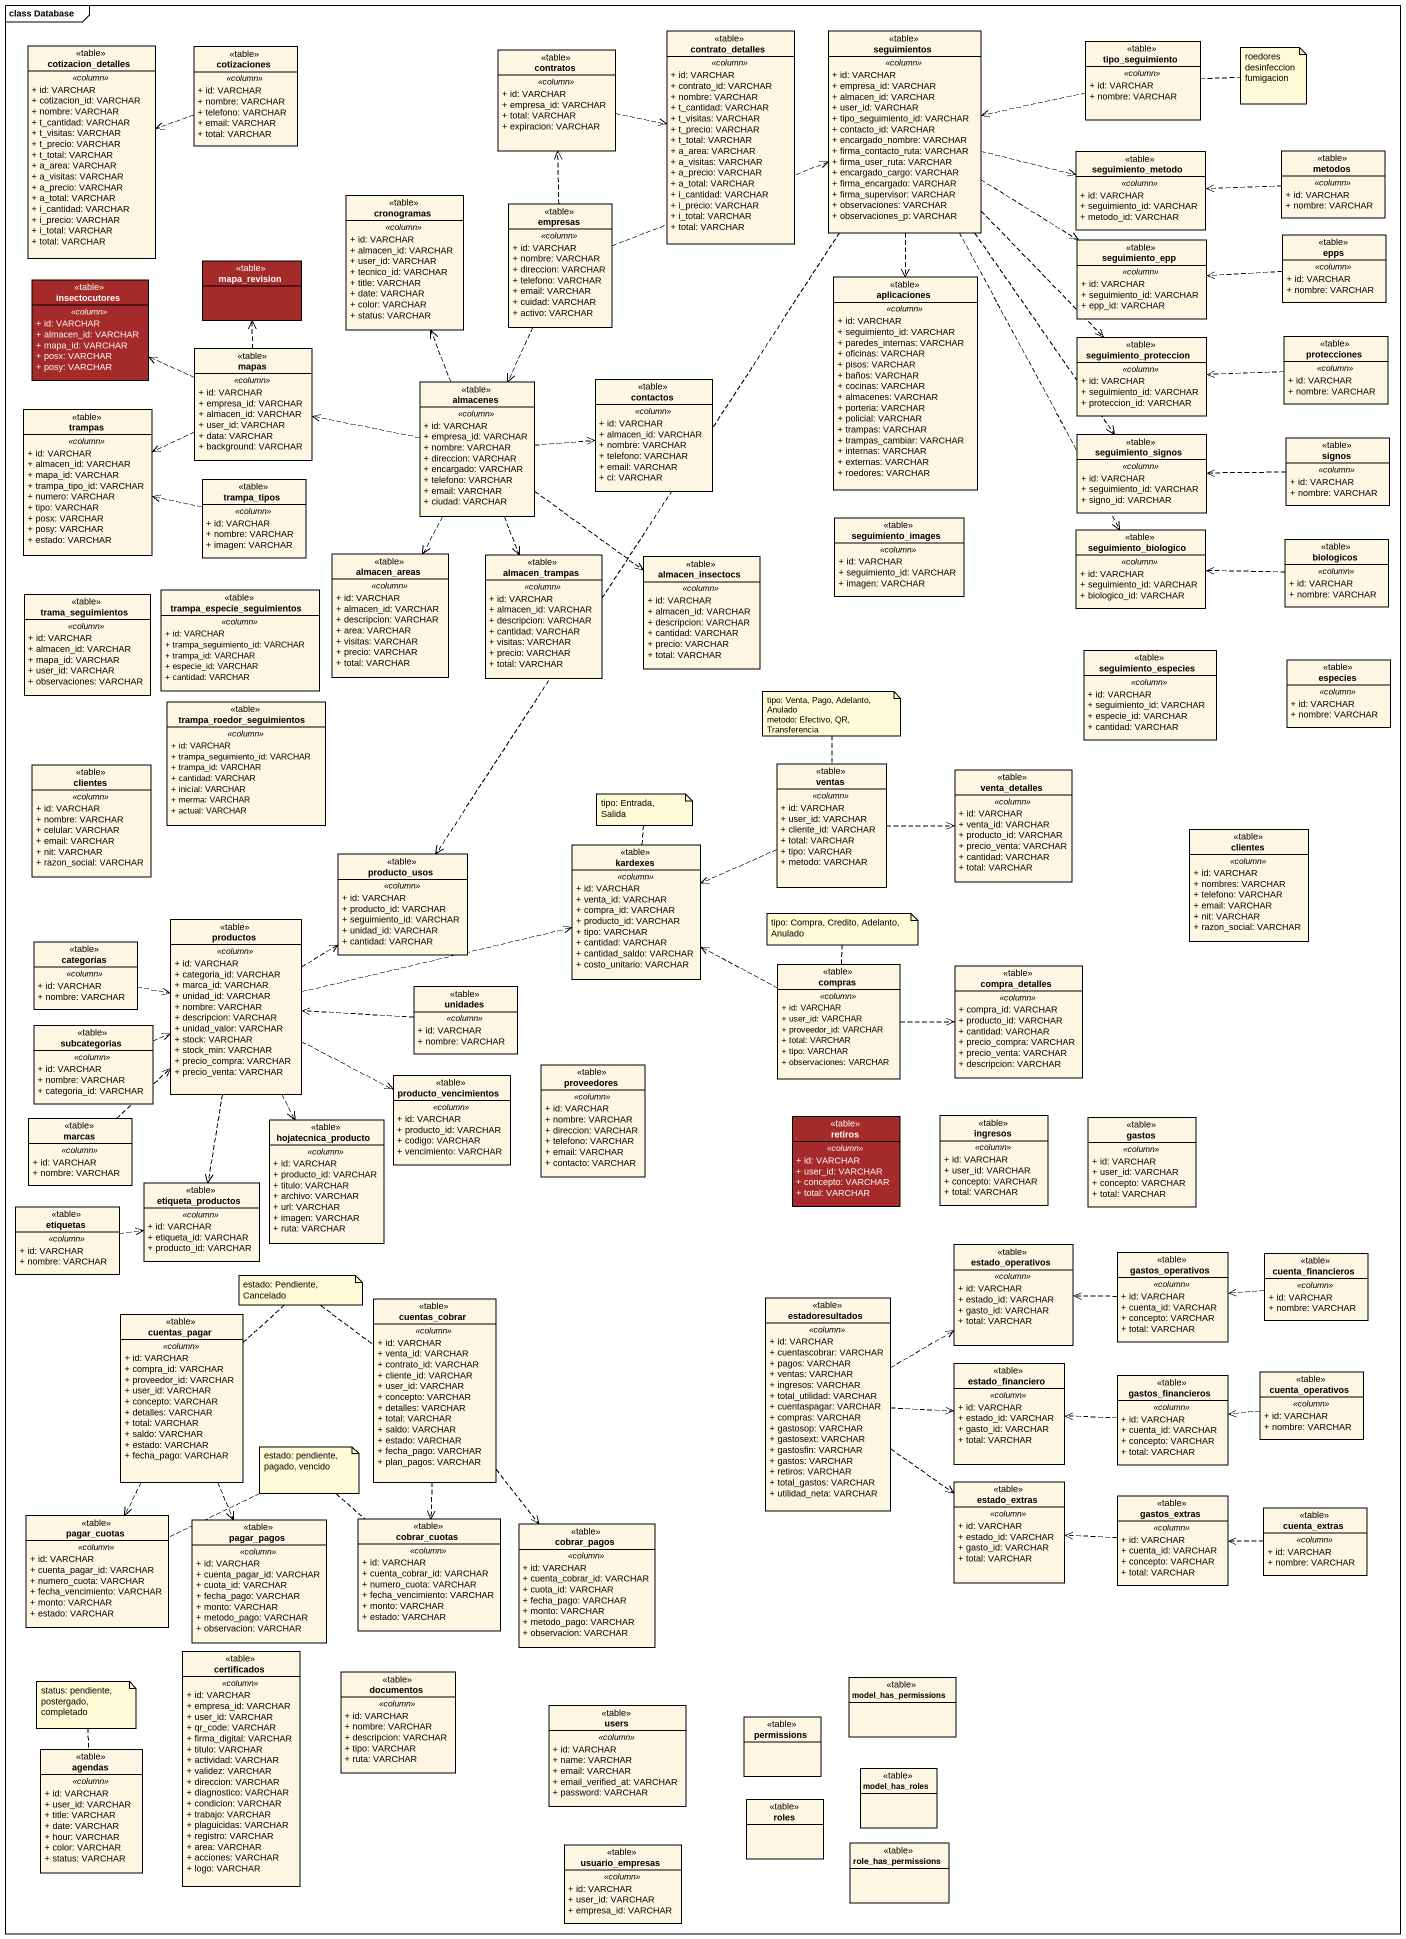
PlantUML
@startuml
mainframe class Database
hide circle
hide empty members
skinparam classAttributeIconSize 0
class contrato_detalles <<table>> {
  .. <<column>> ..
  + id: VARCHAR
  + contrato_id: VARCHAR
  + nombre: VARCHAR
  + t_cantidad: VARCHAR
  + t_visitas: VARCHAR
  + t_precio: VARCHAR
  + t_total: VARCHAR
  + a_area: VARCHAR
  + a_visitas: VARCHAR
  + a_precio: VARCHAR
  + a_total: VARCHAR
  + i_cantidad: VARCHAR
  + i_precio: VARCHAR
  + i_total: VARCHAR
  + total: VARCHAR
}
class seguimientos <<table>> {
  .. <<column>> ..
  + id: VARCHAR
  + empresa_id: VARCHAR
  + almacen_id: VARCHAR
  + user_id: VARCHAR
  + tipo_seguimiento_id: VARCHAR
  + contacto_id: VARCHAR
  + encargado_nombre: VARCHAR
  + firma_contacto_ruta: VARCHAR
  + firma_user_ruta: VARCHAR
  + encargado_cargo: VARCHAR
  + firma_encargado: VARCHAR
  + firma_supervisor: VARCHAR
  + observaciones: VARCHAR
  + observaciones_p: VARCHAR
}
class cotizacion_detalles <<table>> {
  .. <<column>> ..
  + id: VARCHAR
  + cotizacion_id: VARCHAR
  + nombre: VARCHAR
  + t_cantidad: VARCHAR
  + t_visitas: VARCHAR
  + t_precio: VARCHAR
  + t_total: VARCHAR
  + a_area: VARCHAR
  + a_visitas: VARCHAR
  + a_precio: VARCHAR
  + a_total: VARCHAR
  + i_cantidad: VARCHAR
  + i_precio: VARCHAR
  + i_total: VARCHAR
  + total: VARCHAR
}
class cotizaciones <<table>> {
  .. <<column>> ..
  + id: VARCHAR
  + nombre: VARCHAR
  + telefono: VARCHAR
  + email: VARCHAR
  + total: VARCHAR
}
class contratos <<table>> {
  .. <<column>> ..
  + id: VARCHAR
  + empresa_id: VARCHAR
  + total: VARCHAR
  + expiracion: VARCHAR
}
class tipo_seguimiento <<table>> {
  .. <<column>> ..
  + id: VARCHAR
  + nombre: VARCHAR
}
class seguimiento_metodo <<table>> {
  .. <<column>> ..
  + id: VARCHAR
  + seguimiento_id: VARCHAR
  + metodo_id: VARCHAR
}
class metodos <<table>> {
  .. <<column>> ..
  + id: VARCHAR
  + nombre: VARCHAR
}
class cronogramas <<table>> {
  .. <<column>> ..
  + id: VARCHAR
  + almacen_id: VARCHAR
  + user_id: VARCHAR
  + tecnico_id: VARCHAR
  + title: VARCHAR
  + date: VARCHAR
  + color: VARCHAR
  + status: VARCHAR
}
class empresas <<table>> {
  .. <<column>> ..
  + id: VARCHAR
  + nombre: VARCHAR
  + direccion: VARCHAR
  + telefono: VARCHAR
  + email: VARCHAR
  + cuidad: VARCHAR
  + activo: VARCHAR
}
class mapa_revision <<table>> #A52A2A
class seguimiento_epp <<table>> {
  .. <<column>> ..
  + id: VARCHAR
  + seguimiento_id: VARCHAR
  + epp_id: VARCHAR
}
class epps <<table>> {
  .. <<column>> ..
  + id: VARCHAR
  + nombre: VARCHAR
}
class insectocutores <<table>> #A52A2A {
  .. <<column>> ..
  + id: VARCHAR
  + almacen_id: VARCHAR
  + mapa_id: VARCHAR
  + posx: VARCHAR
  + posy: VARCHAR
}
class aplicaciones <<table>> {
  .. <<column>> ..
  + id: VARCHAR
  + seguimiento_id: VARCHAR
  + paredes_internas: VARCHAR
  + oficinas: VARCHAR
  + pisos: VARCHAR
  + baños: VARCHAR
  + cocinas: VARCHAR
  + almacenes: VARCHAR
  + porteria: VARCHAR
  + policial: VARCHAR
  + trampas: VARCHAR
  + trampas_cambiar: VARCHAR
  + internas: VARCHAR
  + externas: VARCHAR
  + roedores: VARCHAR
}
class seguimiento_proteccion <<table>> {
  .. <<column>> ..
  + id: VARCHAR
  + seguimiento_id: VARCHAR
  + proteccion_id: VARCHAR
}
class protecciones <<table>> {
  .. <<column>> ..
  + id: VARCHAR
  + nombre: VARCHAR
}
class mapas <<table>> {
  .. <<column>> ..
  + id: VARCHAR
  + empresa_id: VARCHAR
  + almacen_id: VARCHAR
  + user_id: VARCHAR
  + data: VARCHAR
  + background: VARCHAR
}
class almacenes <<table>> {
  .. <<column>> ..
  + id: VARCHAR
  + empresa_id: VARCHAR
  + nombre: VARCHAR
  + direccion: VARCHAR
  + encargado: VARCHAR
  + telefono: VARCHAR
  + email: VARCHAR
  + ciudad: VARCHAR
}
class contactos <<table>> {
  .. <<column>> ..
  + id: VARCHAR
  + almacen_id: VARCHAR
  + nombre: VARCHAR
  + telefono: VARCHAR
  + email: VARCHAR
  + ci: VARCHAR
}
class trampas <<table>> {
  .. <<column>> ..
  + id: VARCHAR
  + almacen_id: VARCHAR
  + mapa_id: VARCHAR
  + trampa_tipo_id: VARCHAR
  + numero: VARCHAR
  + tipo: VARCHAR
  + posx: VARCHAR
  + posy: VARCHAR
  + estado: VARCHAR
}
class seguimiento_signos <<table>> {
  .. <<column>> ..
  + id: VARCHAR
  + seguimiento_id: VARCHAR
  + signo_id: VARCHAR
}
class signos <<table>> {
  .. <<column>> ..
  + id: VARCHAR
  + nombre: VARCHAR
}
class trampa_tipos <<table>> {
  .. <<column>> ..
  + id: VARCHAR
  + nombre: VARCHAR
  + imagen: VARCHAR
}
class seguimiento_images <<table>> {
  .. <<column>> ..
  + id: VARCHAR
  + seguimiento_id: VARCHAR
  + imagen: VARCHAR
}
class seguimiento_biologico <<table>> {
  .. <<column>> ..
  + id: VARCHAR
  + seguimiento_id: VARCHAR
  + biologico_id: VARCHAR
}
class almacen_areas <<table>> {
  .. <<column>> ..
  + id: VARCHAR
  + almacen_id: VARCHAR
  + descripcion: VARCHAR
  + area: VARCHAR
  + visitas: VARCHAR
  + precio: VARCHAR
  + total: VARCHAR
}
class almacen_trampas <<table>> {
  .. <<column>> ..
  + id: VARCHAR
  + almacen_id: VARCHAR
  + descripcion: VARCHAR
  + cantidad: VARCHAR
  + visitas: VARCHAR
  + precio: VARCHAR
  + total: VARCHAR
}
class almacen_insectocs <<table>> {
  .. <<column>> ..
  + id: VARCHAR
  + almacen_id: VARCHAR
  + descripcion: VARCHAR
  + cantidad: VARCHAR
  + precio: VARCHAR
  + total: VARCHAR
}
class biologicos <<table>> {
  .. <<column>> ..
  + id: VARCHAR
  + nombre: VARCHAR
}
class trama_seguimientos <<table>> {
  .. <<column>> ..
  + id: VARCHAR
  + almacen_id: VARCHAR
  + mapa_id: VARCHAR
  + user_id: VARCHAR
  + observaciones: VARCHAR
}
class trampa_especie_seguimientos <<table>> {
  .. <<column>> ..
  + id: VARCHAR
  + trampa_seguimiento_id: VARCHAR
  + trampa_id: VARCHAR
  + especie_id: VARCHAR
  + cantidad: VARCHAR
}
class seguimiento_especies <<table>> {
  .. <<column>> ..
  + id: VARCHAR
  + seguimiento_id: VARCHAR
  + especie_id: VARCHAR
  + cantidad: VARCHAR
}
class especies <<table>> {
  .. <<column>> ..
  + id: VARCHAR
  + nombre: VARCHAR
}
class trampa_roedor_seguimientos <<table>> {
  .. <<column>> ..
  + id: VARCHAR
  + trampa_seguimiento_id: VARCHAR
  + trampa_id: VARCHAR
  + cantidad: VARCHAR
  + inicial: VARCHAR
  + merma: VARCHAR
  + actual: VARCHAR
}
class clientes <<table>> {
  .. <<column>> ..
  + id: VARCHAR
  + nombre: VARCHAR
  + celular: VARCHAR
  + email: VARCHAR
  + nit: VARCHAR
  + razon_social: VARCHAR
}
class ventas <<table>> {
  .. <<column>> ..
  + id: VARCHAR
  + user_id: VARCHAR
  + cliente_id: VARCHAR
  + total: VARCHAR
  + tipo: VARCHAR
  + metodo: VARCHAR
}
class venta_detalles <<table>> {
  .. <<column>> ..
  + id: VARCHAR
  + venta_id: VARCHAR
  + producto_id: VARCHAR
  + precio_venta: VARCHAR
  + cantidad: VARCHAR
  + total: VARCHAR
}
class kardexes <<table>> {
  .. <<column>> ..
  + id: VARCHAR
  + venta_id: VARCHAR
  + compra_id: VARCHAR
  + producto_id: VARCHAR
  + tipo: VARCHAR
  + cantidad: VARCHAR
  + cantidad_saldo: VARCHAR
  + costo_unitario: VARCHAR
}
class "clientes" as clientes_2 <<table>> {
  .. <<column>> ..
  + id: VARCHAR
  + nombres: VARCHAR
  + telefono: VARCHAR
  + email: VARCHAR
  + nit: VARCHAR
  + razon_social: VARCHAR
}
class producto_usos <<table>> {
  .. <<column>> ..
  + id: VARCHAR
  + producto_id: VARCHAR
  + seguimiento_id: VARCHAR
  + unidad_id: VARCHAR
  + cantidad: VARCHAR
}
class productos <<table>> {
  .. <<column>> ..
  + id: VARCHAR
  + categoria_id: VARCHAR
  + marca_id: VARCHAR
  + unidad_id: VARCHAR
  + nombre: VARCHAR
  + descripcion: VARCHAR
  + unidad_valor: VARCHAR
  + stock: VARCHAR
  + stock_min: VARCHAR
  + precio_compra: VARCHAR
  + precio_venta: VARCHAR
}
class categorias <<table>> {
  .. <<column>> ..
  + id: VARCHAR
  + nombre: VARCHAR
}
class compras <<table>> {
  .. <<column>> ..
  + id: VARCHAR
  + user_id: VARCHAR
  + proveedor_id: VARCHAR
  + total: VARCHAR
  + tipo: VARCHAR
  + observaciones: VARCHAR
}
class unidades <<table>> {
  .. <<column>> ..
  + id: VARCHAR
  + nombre: VARCHAR
}
class compra_detalles <<table>> {
  .. <<column>> ..
  + compra_id: VARCHAR
  + producto_id: VARCHAR
  + cantidad: VARCHAR
  + precio_compra: VARCHAR
  + precio_venta: VARCHAR
  + descripcion: VARCHAR
}
class subcategorias <<table>> {
  .. <<column>> ..
  + id: VARCHAR
  + nombre: VARCHAR
  + categoria_id: VARCHAR
}
class producto_vencimientos <<table>> {
  .. <<column>> ..
  + id: VARCHAR
  + producto_id: VARCHAR
  + codigo: VARCHAR
  + vencimiento: VARCHAR
}
class proveedores <<table>> {
  .. <<column>> ..
  + id: VARCHAR
  + nombre: VARCHAR
  + direccion: VARCHAR
  + telefono: VARCHAR
  + email: VARCHAR
  + contacto: VARCHAR
}
class marcas <<table>> {
  .. <<column>> ..
  + id: VARCHAR
  + nombre: VARCHAR
}
class retiros <<table>> #A52A2A {
  .. <<column>> ..
  + id: VARCHAR
  + user_id: VARCHAR
  + concepto: VARCHAR
  + total: VARCHAR
}
class ingresos <<table>> {
  .. <<column>> ..
  + id: VARCHAR
  + user_id: VARCHAR
  + concepto: VARCHAR
  + total: VARCHAR
}
class gastos <<table>> {
  .. <<column>> ..
  + id: VARCHAR
  + user_id: VARCHAR
  + concepto: VARCHAR
  + total: VARCHAR
}
class hojatecnica_producto <<table>> {
  .. <<column>> ..
  + id: VARCHAR
  + producto_id: VARCHAR
  + titulo: VARCHAR
  + archivo: VARCHAR
  + url: VARCHAR
  + imagen: VARCHAR
  + ruta: VARCHAR
}
class etiqueta_productos <<table>> {
  .. <<column>> ..
  + id: VARCHAR
  + etiqueta_id: VARCHAR
  + producto_id: VARCHAR
}
class etiquetas <<table>> {
  .. <<column>> ..
  + id: VARCHAR
  + nombre: VARCHAR
}
class estado_operativos <<table>> {
  .. <<column>> ..
  + id: VARCHAR
  + estado_id: VARCHAR
  + gasto_id: VARCHAR
  + total: VARCHAR
}
class gastos_operativos <<table>> {
  .. <<column>> ..
  + id: VARCHAR
  + cuenta_id: VARCHAR
  + concepto: VARCHAR
  + total: VARCHAR
}
class cuenta_financieros <<table>> {
  .. <<column>> ..
  + id: VARCHAR
  + nombre: VARCHAR
}
class cuentas_cobrar <<table>> {
  .. <<column>> ..
  + id: VARCHAR
  + venta_id: VARCHAR
  + contrato_id: VARCHAR
  + cliente_id: VARCHAR
  + user_id: VARCHAR
  + concepto: VARCHAR
  + detalles: VARCHAR
  + total: VARCHAR
  + saldo: VARCHAR
  + estado: VARCHAR
  + fecha_pago: VARCHAR
  + plan_pagos: VARCHAR
}
class estadoresultados <<table>> {
  .. <<column>> ..
  + id: VARCHAR
  + cuentascobrar: VARCHAR
  + pagos: VARCHAR
  + ventas: VARCHAR
  + ingresos: VARCHAR
  + total_utilidad: VARCHAR
  + cuentaspagar: VARCHAR
  + compras: VARCHAR
  + gastosop: VARCHAR
  + gastosext: VARCHAR
  + gastosfin: VARCHAR
  + gastos: VARCHAR
  + retiros: VARCHAR
  + total_gastos: VARCHAR
  + utilidad_neta: VARCHAR
}
class cuentas_pagar <<table>> {
  .. <<column>> ..
  + id: VARCHAR
  + compra_id: VARCHAR
  + proveedor_id: VARCHAR
  + user_id: VARCHAR
  + concepto: VARCHAR
  + detalles: VARCHAR
  + total: VARCHAR
  + saldo: VARCHAR
  + estado: VARCHAR
  + fecha_pago: VARCHAR
}
class estado_financiero <<table>> {
  .. <<column>> ..
  + id: VARCHAR
  + estado_id: VARCHAR
  + gasto_id: VARCHAR
  + total: VARCHAR
}
class gastos_financieros <<table>> {
  .. <<column>> ..
  + id: VARCHAR
  + cuenta_id: VARCHAR
  + concepto: VARCHAR
  + total: VARCHAR
}
class cuenta_operativos <<table>> {
  .. <<column>> ..
  + id: VARCHAR
  + nombre: VARCHAR
}
class estado_extras <<table>> {
  .. <<column>> ..
  + id: VARCHAR
  + estado_id: VARCHAR
  + gasto_id: VARCHAR
  + total: VARCHAR
}
class gastos_extras <<table>> {
  .. <<column>> ..
  + id: VARCHAR
  + cuenta_id: VARCHAR
  + concepto: VARCHAR
  + total: VARCHAR
}
class pagar_cuotas <<table>> {
  .. <<column>> ..
  + id: VARCHAR
  + cuenta_pagar_id: VARCHAR
  + numero_cuota: VARCHAR
  + fecha_vencimiento: VARCHAR
  + monto: VARCHAR
  + estado: VARCHAR
}
class pagar_pagos <<table>> {
  .. <<column>> ..
  + id: VARCHAR
  + cuenta_pagar_id: VARCHAR
  + cuota_id: VARCHAR
  + fecha_pago: VARCHAR
  + monto: VARCHAR
  + metodo_pago: VARCHAR
  + observacion: VARCHAR
}
class cobrar_cuotas <<table>> {
  .. <<column>> ..
  + id: VARCHAR
  + cuenta_cobrar_id: VARCHAR
  + numero_cuota: VARCHAR
  + fecha_vencimiento: VARCHAR
  + monto: VARCHAR
  + estado: VARCHAR
}
class cobrar_pagos <<table>> {
  .. <<column>> ..
  + id: VARCHAR
  + cuenta_cobrar_id: VARCHAR
  + cuota_id: VARCHAR
  + fecha_pago: VARCHAR
  + monto: VARCHAR
  + metodo_pago: VARCHAR
  + observacion: VARCHAR
}
class cuenta_extras <<table>> {
  .. <<column>> ..
  + id: VARCHAR
  + nombre: VARCHAR
}
class certificados <<table>> {
  .. <<column>> ..
  + id: VARCHAR
  + empresa_id: VARCHAR
  + user_id: VARCHAR
  + qr_code: VARCHAR
  + firma_digital: VARCHAR
  + titulo: VARCHAR
  + actividad: VARCHAR
  + validez: VARCHAR
  + direccion: VARCHAR
  + diagnostico: VARCHAR
  + condicion: VARCHAR
  + trabajo: VARCHAR
  + plaguicidas: VARCHAR
  + registro: VARCHAR
  + area: VARCHAR
  + acciones: VARCHAR
  + logo: VARCHAR
}
class documentos <<table>> {
  .. <<column>> ..
  + id: VARCHAR
  + nombre: VARCHAR
  + descripcion: VARCHAR
  + tipo: VARCHAR
  + ruta: VARCHAR
}
class model_has_permissions <<table>>
class users <<table>> {
  .. <<column>> ..
  + id: VARCHAR
  + name: VARCHAR
  + email: VARCHAR
  + email_verified_at: VARCHAR
  + password: VARCHAR
}
class permissions <<table>>
class agendas <<table>> {
  .. <<column>> ..
  + id: VARCHAR
  + user_id: VARCHAR
  + title: VARCHAR
  + date: VARCHAR
  + hour: VARCHAR
  + color: VARCHAR
  + status: VARCHAR
}
class model_has_roles <<table>>
class roles <<table>>
class usuario_empresas <<table>> {
  .. <<column>> ..
  + id: VARCHAR
  + user_id: VARCHAR
  + empresa_id: VARCHAR
}
class role_has_permissions <<table>>
seguimientos .right.> seguimiento_metodo
seguimientos ..> seguimiento_epp
seguimientos ..> aplicaciones
seguimientos ..> seguimiento_proteccion
seguimientos ..> seguimiento_signos
seguimientos ..> seguimiento_biologico
seguimientos ..> producto_usos
cotizaciones .left.> cotizacion_detalles
contratos .right.> contrato_detalles
tipo_seguimiento .left.> seguimientos
metodos .left.> seguimiento_metodo
empresas .right.> seguimientos
empresas .up.> contratos
empresas ..> almacenes
epps .left.> seguimiento_epp
protecciones .left.> seguimiento_proteccion
mapas .up.> mapa_revision
mapas .left.> insectocutores
mapas .left.> trampas
almacenes .up.> cronogramas
almacenes .left.> mapas
almacenes .right.> contactos
almacenes ..> almacen_areas
almacenes ..> almacen_trampas
almacenes ..> almacen_insectocs
signos .left.> seguimiento_signos
trampa_tipos .left.> trampas
biologicos .left.> seguimiento_biologico
ventas .right.> venta_detalles
ventas .left.> kardexes
productos .right.> kardexes
productos .up.> producto_usos
productos .right.> producto_vencimientos
productos ..> hojatecnica_producto
productos ..> etiqueta_productos
categorias .right.> productos
compras .left.> kardexes
compras .right.> compra_detalles
unidades .left.> productos
subcategorias .right.> productos
marcas .up.> productos
etiquetas .right.> etiqueta_productos
gastos_operativos .left.> estado_operativos
cuenta_financieros .left.> gastos_operativos
cuentas_cobrar ..> cobrar_cuotas
cuentas_cobrar ..> cobrar_pagos
estadoresultados .right.> estado_operativos
estadoresultados .right.> estado_financiero
estadoresultados ..> estado_extras
cuentas_pagar ..> pagar_cuotas
cuentas_pagar ..> pagar_pagos
gastos_financieros .left.> estado_financiero
cuenta_operativos .left.> gastos_financieros
gastos_extras .left.> estado_extras
cuenta_extras .left.> gastos_extras
note right of tipo_seguimiento
  roedores
  desinfeccion
  fumigacion
end note
note top of ventas
  tipo: Venta, Pago, Adelanto, Anulado
  metodo: Efectivo, QR, Transferencia
end note
note top of kardexes : tipo: Entrada, Salida
note top of compras : tipo: Compra, Credito, Adelanto, Anulado
note as N5
  estado: Pendiente, Cancelado
end note
N5 .. cuentas_pagar
N5 .. cuentas_cobrar
note as N6
  estado: pendiente, pagado, vencido
end note
N6 .. cobrar_cuotas
N6 .. pagar_cuotas
note top of agendas : status: pendiente, postergado, completado
@enduml
